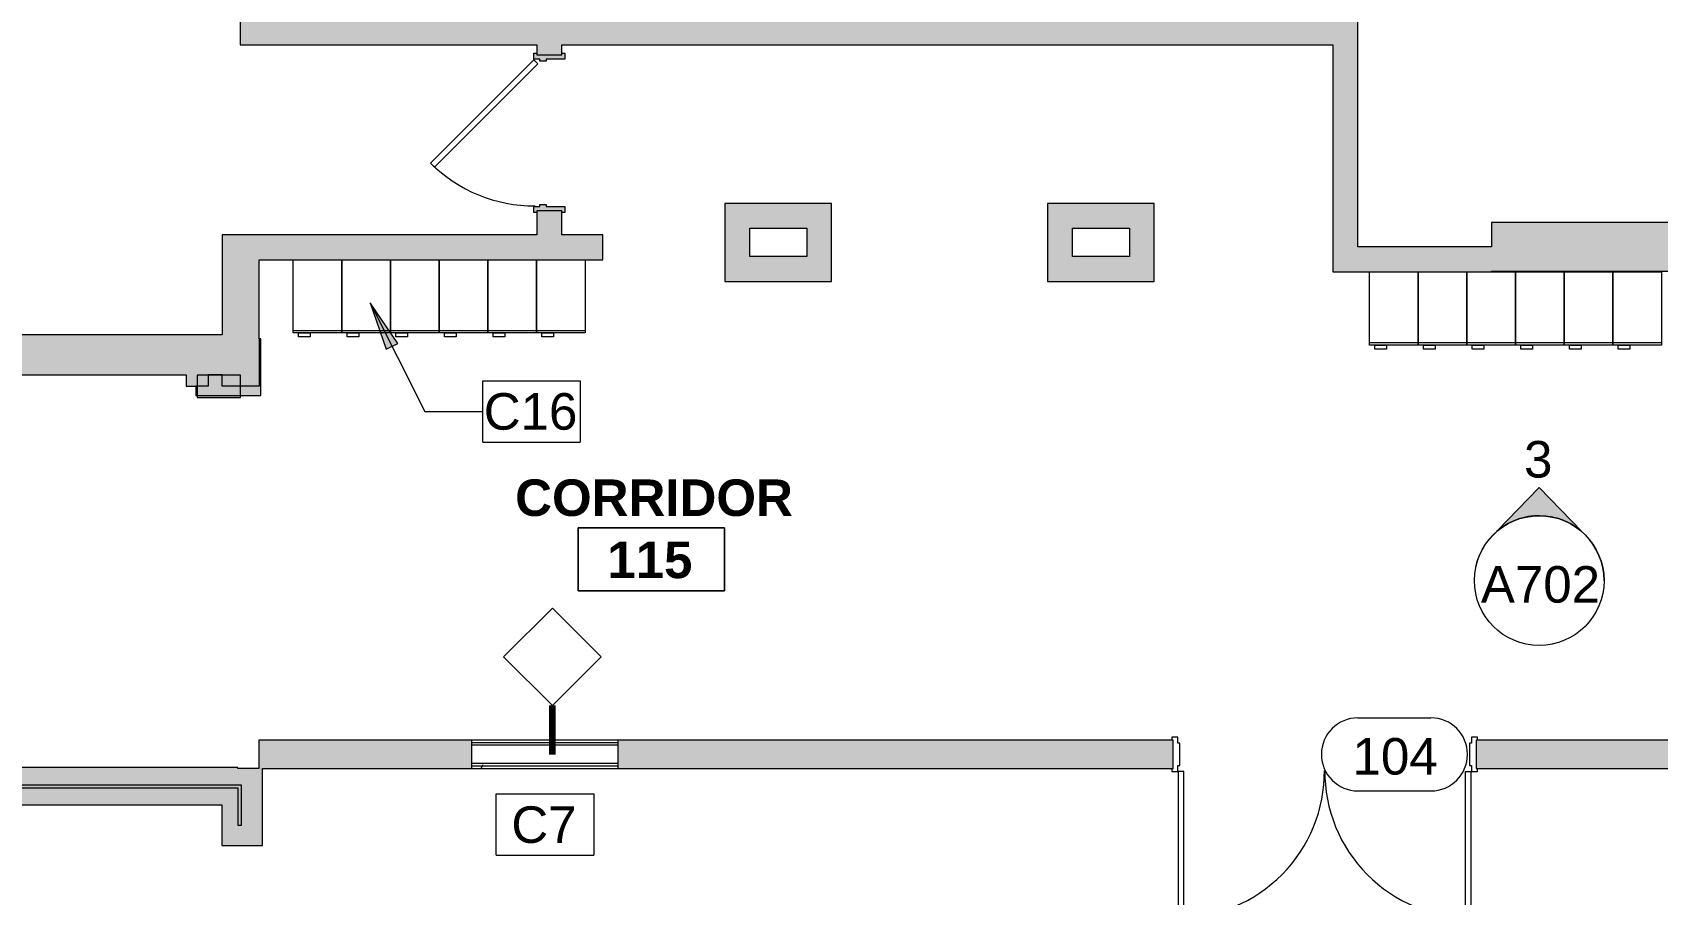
# Model space of a CAD drawing. Header units: inches. Extents: x 899 to 4491, y -721 to 1008.
# Drawn here: x 2936.1 to 3336.6, y 80.4 to 292.8 of the extents above; entities that cross this region are included whole.
import ezdxf

# ---------------------------------------------------------------- set-up
doc = ezdxf.new("R2010")
doc.units = ezdxf.units.IN
doc.header["$MEASUREMENT"] = 0
for name, color, linetype, lineweight in [('A-ANNO-KEYN', 231, 'Continuous', 9), ('A-AREA-IDEN', 2, 'Continuous', 9), ('A-DOOR', 31, 'Continuous', 13), ('A-DOOR-IDEN', 31, 'Continuous', 9), ('A-WALL', 113, 'Continuous', 13), ('A-WALL-IDEN', 211, 'Continuous', 9), ('A-WALL-PATT', 111, 'Continuous', 13), ('G-ANNO-SYMB', 111, 'Continuous', 9), ('I-WALL', 2, 'Continuous', 13), ('Q-SPCQ', 91, 'Continuous', 13)]:
    doc.layers.add(name, color=color, linetype=linetype, lineweight=lineweight)
doc.styles.add('Arial', font='arial.ttf', dxfattribs={"height": 9})
doc.styles.add('Swis721 Lt BT', font='swissl.ttf', dxfattribs={"height": 9})
doc.styles.add('Swis721 Lt BT_B', font='', dxfattribs={"height": 9})
doc.styles.get('Swis721 Lt BT_B').set_extended_font_data('Swis721 Lt BT', bold=True)
pattern_1 = [(0, (3208.535, 0), (30.72, 7.68), [1.267, -21.773, 1.267, -21.773, -122.88]), (0, (3208.535, 0), (30.72, 7.68), [-46.08, 1.267, -44.813, 1.267, -21.773, -53.76]), (0, (3208.535, 0), (30.72, 7.68), [-115.2, 1.267, -14.093, 1.267, -37.133]), (120, (3220.055, 3.84), (-22.01108, 22.7643), [1.267, -21.773, 1.267, -21.773, -122.88]), (120, (3220.055, 3.84), (-22.01108, 22.7643), [-46.08, 1.267, -44.813, 1.267, -21.773, -53.76]), (120, (3220.055, 3.84), (-22.01108, 22.7643), [-115.2, 1.267, -14.093, 1.267, -37.133]), (240, (3223.895, 19.2), (-8.70892, -30.4443), [1.267, -21.773, 1.267, -21.773, -122.88]), (240, (3223.895, 19.2), (-8.70892, -30.4443), [-46.08, 1.267, -44.813, 1.267, -21.773, -53.76]), (240, (3223.895, 19.2), (-8.70892, -30.4443), [-115.2, 1.267, -14.093, 1.267, -37.133])]

# ---------------------------------------------------------------- blocks, each defined once
blk = doc.blocks.new('Door - Single - Solid Door 36_ x 84_-7220487-FIRST FLOOR CONSTRUCTION')
at = {"layer": 'A-DOOR'}
h = blk.add_hatch(color=250, dxfattribs=at)
h.paths.add_polyline_path([(23.62, 3.72), (22.12, 3.72), (22.12, -0.9), (21.62, -0.9), (21.62, -2.4), (22.12, -2.4), (22.12, -3.9), (23.62, -3.9), (23.62, -3.15), (23.24, -3.15), (23.24, 2.97), (23.62, 2.97)], flags=0)
h.paths.add_polyline_path([(-13.63, -0.9), (-14.13, -0.9), (-14.13, 3.72), (-15.63, 3.72), (-15.63, 2.97), (-15.26, 2.97), (-15.26, -3.15), (-15.63, -3.15), (-15.63, -3.9), (-14.13, -3.9), (-14.13, -2.4), (-13.63, -2.4)], flags=0)
at = {"layer": 'A-DOOR', "color": 8, "lineweight": 20}
for p, q in [((-15.63, 3.72), (-14.13, 3.72)), ((-15.63, 2.97), (-15.63, 3.72)), ((-14.13, 3.72), (-14.13, -0.9)), ((22.12, 3.72), (23.62, 3.72)), ((22.12, -0.9), (22.12, 3.72)), ((23.62, 3.72), (23.62, 2.97)), ((-15.63, -3.9), (-15.63, -3.15)), ((-14.13, -3.9), (-15.63, -3.9)), ((-14.13, -0.9), (-13.63, -0.9)), ((-14.13, -2.4), (-14.13, -3.9)), ((-13.63, -2.4), (-14.13, -2.4)), ((-13.03, -2.93), (-14.01, -3.9)), ((-14.01, -3.9), (11.45, -29.36)), ((-13.63, -0.9), (-13.63, -2.4)), ((12.42, -28.38), (-13.03, -2.93)), ((21.62, -0.9), (22.12, -0.9)), ((21.62, -2.4), (21.62, -0.9)), ((22.12, -2.4), (21.62, -2.4)), ((22.12, -3.9), (22.12, -2.4)), ((23.62, -3.9), (22.12, -3.9)), ((23.62, -3.15), (23.62, -3.9)), ((11.45, -29.36), (12.42, -28.38))]:
    blk.add_line(p, q, dxfattribs=at)
at = {"layer": 'A-DOOR', "lineweight": 9}
blk.add_arc((-14.01, -3.9), 36, 315, 0.5, dxfattribs=at)
blk = doc.blocks.new('Door - Double - Solid 84_ H-7205397-FIRST FLOOR CONSTRUCTION')
at = {"layer": 'A-DOOR'}
for p, q in [((-38.06, 40.34), (-36.69, 40.34)), ((-38.06, 4.34), (-38.06, 40.34)), ((-36.69, 40.34), (-36.69, 4.34)), ((32.68, 40.34), (32.68, 4.34)), ((34.05, 40.34), (32.68, 40.34)), ((34.05, 4.34), (34.05, 40.34)), ((-36.69, 4.34), (-38.06, 4.34)), ((32.68, 4.34), (34.05, 4.34))]:
    blk.add_line(p, q, dxfattribs=at)
at = {"layer": 'A-DOOR', "lineweight": 9}
for p, q in [((-39.69, 4.34), (-39.69, 3.59)), ((-38.19, 4.34), (-39.69, 4.34)), ((-38.19, 2.84), (-38.19, 4.34)), ((35.68, 4.34), (34.18, 4.34)), ((34.18, 4.34), (34.18, 2.84)), ((35.68, 3.59), (35.68, 4.34)), ((-37.69, 2.84), (-38.19, 2.84)), ((-37.69, -2.66), (-37.69, 2.84)), ((34.18, 2.84), (33.68, 2.84)), ((33.68, 2.84), (33.68, -2.66)), ((-39.69, -3.41), (-39.69, -4.16)), ((-38.19, -4.16), (-38.19, -2.66)), ((-38.19, -2.66), (-37.69, -2.66)), ((33.68, -2.66), (34.18, -2.66)), ((34.18, -2.66), (34.18, -4.16)), ((35.68, -4.16), (35.68, -3.41)), ((-39.69, -4.16), (-38.19, -4.16)), ((34.18, -4.16), (35.68, -4.16))]:
    blk.add_line(p, q, dxfattribs=at)
for centre, start, end in [((-38.06, 4.34), 359.5, 90), ((34.05, 4.34), 90, 180.5)]:
    blk.add_arc(centre, 36, start, end, dxfattribs=at)
blk = doc.blocks.new('Heavy_Duty_Plastic_Lockers-Salsbury_Industries-42000_Series-1_Wide_Units - 42168-7279714-FIRST FLOOR CONSTRUCTION')
at = {"layer": 'Q-SPCQ', "lineweight": 9}
for p, q in [((-5.82, -9), (-5.82, 9)), ((-5.82, 9), (6.18, 9)), ((6.18, 9), (6.18, -9)), ((6.18, -8.5), (-5.82, -8.5)), ((6.18, -9), (-5.82, -9)), ((-4.48, -10), (-4.48, -9)), ((-4.48, -9), (-1.6, -9)), ((-4.48, -10), (-4.48, -9)), ((-4.48, -9), (-1.6, -9)), ((-1.6, -10), (-4.48, -10)), ((-1.6, -10), (-4.48, -10)), ((-1.6, -9), (-1.6, -10)), ((-1.6, -9), (-1.6, -10))]:
    blk.add_line(p, q, dxfattribs=at)
blk = doc.blocks.new('Room Tag - Room Name and Number-3379422-FIRST FLOOR CONSTRUCTION')
at = {"layer": 'A-AREA-IDEN'}
for p, q in [((-0.1881, -0.1636), (-0.1881, -0.0018)), ((-0.1881, -0.0018), (0.1869, -0.0018)), ((0.1869, -0.0018), (-0.1881, -0.0018)), ((-0.1881, -0.0018), (-0.1881, -0.1636)), ((0.1869, -0.0018), (0.1869, -0.1636)), ((0.1869, -0.1636), (0.1869, -0.0018)), ((0.1869, -0.1636), (-0.1881, -0.1636)), ((-0.1881, -0.1636), (0.1869, -0.1636))]:
    blk.add_line(p, q, dxfattribs=at)
blk = doc.blocks.new('Keynote Tag - Keynote Number - Boxed-135510-FIRST FLOOR CONSTRUCTION')
at = {"layer": 'A-ANNO-KEYN'}
for p, q in [((-0.125, -0.0792), (-0.125, 0.0781)), ((-0.125, 0.0781), (0.125, 0.0781)), ((0.125, 0.0781), (0.125, -0.0792)), ((-0.125, -0.0792), (0.125, -0.0792))]:
    blk.add_line(p, q, dxfattribs=at)
blk = doc.blocks.new('Door Tag - Door Tag-41184-FIRST FLOOR CONSTRUCTION')
at = {"layer": 'A-DOOR-IDEN'}
for p, q in [((-0.09375, 0.09375), (0.09375, 0.09375)), ((-0.09375, -0.09375), (0.09375, -0.09375))]:
    blk.add_line(p, q, dxfattribs=at)
for centre, start, end in [((-0.09375, 0), 90, 270), ((0.09375, 0), 270, 90)]:
    blk.add_arc(centre, 0.09375, start, end, dxfattribs=at)
blk = doc.blocks.new('Wall Tag - 1_4_-62626-FIRST FLOOR CONSTRUCTION')
at = {"layer": 'A-WALL-IDEN'}
for p, q in [((-0.125, 0), (0, 0.125)), ((0, 0.125), (0.125, 0)), ((-0.125, 0), (0, -0.125)), ((0, -0.125), (0.125, 0))]:
    blk.add_line(p, q, dxfattribs=at)
blk = doc.blocks.new('Elevation - Filled Arrow 2-347888-FIRST FLOOR CONSTRUCTION')
at = {"layer": 'G-ANNO-SYMB'}
blk.add_circle((0, 0), 0.1664, dxfattribs=at)
blk = doc.blocks.new('Elevation - Filled Arrow-151867-FIRST FLOOR CONSTRUCTION')
at = {"layer": 'G-ANNO-SYMB'}
h = blk.add_hatch(color=256, dxfattribs=at)
edge = h.paths.add_edge_path(flags=0)
edge.add_line((0, 0.2393), (0.1103, 0.1247))
edge.add_arc((-0.0002, -0.0002), 0.1667, 48.498, 130.5571)
edge.add_line((-0.1085, 0.1265), (0, 0.2393))
for p, q in [((0, 0.2393), (-0.1085, 0.1265)), ((-0.1084, 0.1266), (0, 0.2393)), ((0, 0.2393), (-0.1084, 0.1266)), ((0, 0.2393), (0.11, 0.1249)), ((0.1103, 0.1247), (0, 0.2393))]:
    blk.add_line(p, q, dxfattribs=at)
blk.add_arc((-0.0002, -0.0002), 0.1667, 48.498, 130.5571, dxfattribs=at)
blk.add_ellipse((-0.0002, -0.0001), major_axis=(-0.1667, 0), ratio=0.999376, start_param=3.141593, end_param=6.283185, dxfattribs=at)

msp = doc.modelspace()

# ---------------------------------------------------------------- hatches: boundary and pattern name
at = {"layer": 'A-ANNO-KEYN'}
msp.add_hatch(color=256, dxfattribs=at).paths.add_polyline_path([(3019.35, 226.19), (3023.33, 214.76), (3026.15, 216.18)], flags=0)
at = {"layer": 'A-WALL'}
h = msp.add_hatch(color=250, dxfattribs=at)
h.paths.add_polyline_path([(2976.72, 203.35), (2976.72, 205.67), (2976.38, 205.67), (2976.38, 203.35)], flags=0)
h.paths.add_polyline_path([(2991.97, 203.35), (2992.38, 203.35), (2992.38, 217.35), (2991.97, 217.35), (2991.97, 205.67), (2987.41, 205.67), (2987.41, 203.35)], flags=0)
h.paths.add_polyline_path([(2979.55, 208.42), (2982.85, 208.42), (2982.85, 208.48), (2979.47, 208.48), (2979.47, 208.42)], flags=0)
at = {"layer": 'A-WALL-PATT', "lineweight": 9}
for points in [[(2987.33, 289.75), (2993.46, 289.75), (2993.46, 436.5), (2987.33, 436.5), (2987.33, 295.87)], [(3256.61, 289.75), (3262.74, 289.75), (3262.74, 295.87), (2993.46, 295.87), (2993.46, 289.75), (3246.97, 289.75)], [(3262.74, 239.97), (3262.74, 289.75), (3256.61, 289.75), (3256.61, 239.97)], [(3133.05, 244.58), (3133.05, 250.71), (3106.78, 250.71), (3106.78, 244.58), (3126.93, 244.58)], [(3206.45, 244.58), (3212.58, 244.58), (3212.58, 250.71), (3186.31, 250.71), (3186.31, 244.58), (3202.1, 244.58)], [(3112.91, 231.46), (3112.91, 244.58), (3106.78, 244.58), (3106.78, 231.46)], [(3133.05, 237.58), (3133.05, 244.58), (3126.93, 244.58), (3126.93, 237.58)], [(3192.43, 231.46), (3192.43, 244.58), (3186.31, 244.58), (3186.31, 231.46)], [(3208.22, 237.58), (3212.58, 237.58), (3212.58, 244.58), (3206.45, 244.58), (3206.45, 237.58)], [(3429.81, 234.01), (3441.57, 234.01), (3441.57, 246.01), (3295.72, 246.01), (3295.72, 234.01), (3384.75, 234.01)], [(2987.41, 205.67), (2991.97, 205.67), (2991.97, 242.98), (2982.85, 242.98), (2982.85, 208.42), (2983.06, 208.42), (2987.41, 207.08)], [(3066.56, 236.81), (3076.73, 236.81), (3076.73, 242.93), (2991.97, 242.93), (2991.97, 236.81), (3064.14, 236.81)], [(3131.37, 231.46), (3133.05, 231.46), (3133.05, 237.58), (3112.91, 237.58), (3112.91, 231.46)], [(3192.43, 231.46), (3212.58, 231.46), (3212.58, 237.58), (3192.43, 237.58), (3192.43, 236.24)], [(3262.74, 233.85), (3295.72, 233.85), (3295.72, 239.97), (3256.61, 239.97), (3256.61, 233.85)], [(2976.38, 205.67), (2976.72, 205.67), (2976.72, 208.42), (2979.47, 208.42), (2979.47, 208.48), (2973.97, 208.48), (2973.97, 205.67)], [(2976.72, 202.92), (2987.41, 202.92), (2987.41, 207.08), (2983.06, 208.42), (2976.72, 208.42), (2976.72, 205.67)], [(2306.39, 106.74), (2986.71, 106.74), (2986.71, 111.74), (2239.95, 111.74), (2239.95, 106.74)], [(2992.83, 97.49), (2992.83, 111.45), (2986.71, 111.45), (2986.71, 106.74), (2987.67, 97.49)], [(2789.9, 102.49), (2982.8, 102.49), (2982.8, 106.74), (2756.05, 106.74), (2756.05, 102.49), (2783.8, 102.49)], [(2982.8, 92.49), (2987.67, 92.49), (2987.67, 97.49), (2986.71, 106.74), (2982.8, 106.74), (2982.8, 97.49)], [(2987.67, 92.49), (2992.83, 92.49), (2992.83, 97.49), (2987.67, 97.49)]]:
    msp.add_hatch(color=7, dxfattribs=at).paths.add_polyline_path(points, flags=0)
h = msp.add_hatch(color=7, dxfattribs=at)
h.paths.add_polyline_path([(3060.44, 242.93), (3066.56, 242.93), (3066.56, 248.84), (3060.44, 248.84), (3060.44, 246.62)], flags=0)
h.paths.add_polyline_path([(3066.56, 287.34), (3066.56, 289.75), (3060.44, 289.75), (3060.44, 287.34), (3064.14, 287.34)], flags=0)
h = msp.add_hatch(color=7, dxfattribs=at)
h.paths.add_polyline_path([(2881.31, 208.48), (2885.22, 208.48), (2885.22, 218.36), (2187.09, 218.36), (2187.09, 208.48), (2783.43, 208.48)], flags=0)
h.paths.add_polyline_path([(2973.97, 208.48), (2982.85, 208.48), (2982.85, 218.36), (2923.72, 218.36), (2923.72, 208.48)], flags=0)
h = msp.add_hatch(color=7, dxfattribs=at)
h.paths.add_polyline_path([(3291.88, 111.45), (3515.39, 111.45), (3515.39, 118.45), (3291.88, 118.45)], flags=0)
h.paths.add_polyline_path([(3217.25, 111.45), (3217.25, 118.45), (3080.42, 118.45), (3080.42, 111.45), (3204.2, 111.45)], flags=0)
h.paths.add_polyline_path([(3044.42, 111.45), (3044.42, 118.45), (2991.95, 118.45), (2991.95, 111.45), (2992.83, 111.45)], flags=0)
h = msp.add_hatch(dxfattribs=at)
h.set_pattern_fill('FP_5', color=256, style=0, pattern_type=2)
h.set_pattern_definition(pattern_1)
h.paths.add_polyline_path([(3073.07, 112.07), (3080.42, 112.07), (3080.42, 112.7), (3044.42, 112.7), (3044.42, 112.07), (3071.81, 112.07)], flags=0)
h = msp.add_hatch(dxfattribs=at)
h.set_pattern_fill('FP_5', color=256, style=0, pattern_type=2)
h.set_pattern_definition(pattern_1)
h.paths.add_polyline_path([(3080.42, 111.45), (3080.42, 112.07), (3044.42, 112.07), (3044.42, 111.45), (3078.93, 111.45)], flags=0)

# ---------------------------------------------------------------- linework, layer by layer
at = {"layer": 'A-ANNO-KEYN'}
for p, q in [((3019.35, 226.19), (3023.33, 214.76)), ((3026.15, 216.18), (3019.35, 226.19)), ((3019.35, 226.19), (3032.81, 199.44)), ((3023.33, 214.76), (3026.15, 216.18)), ((3032.81, 199.44), (3047.13, 199.44))]:
    msp.add_line(p, q, dxfattribs=at)
at = {"layer": 'A-WALL', "color": 8, "lineweight": 20}
for p, q in [((3441.57, 246.01), (3295.72, 246.01)), ((3295.72, 246.01), (3295.72, 239.97)), ((3295.72, 234.01), (3441.57, 234.01)), ((2982.85, 218.36), (2923.72, 218.36)), ((2992.38, 217.35), (2991.97, 217.35)), ((2992.38, 203.35), (2992.38, 217.35)), ((2923.72, 208.48), (2973.97, 208.48)), ((2976.38, 205.67), (2976.38, 203.35)), ((2976.38, 203.35), (2992.38, 203.35))]:
    msp.add_line(p, q, dxfattribs=at)
at = {"layer": 'A-WALL', "lineweight": 9}
for p, q in [((2991.97, 217.35), (2991.97, 205.67)), ((2982.85, 208.48), (2979.47, 208.48)), ((2979.47, 208.48), (2979.47, 205.67)), ((2982.85, 205.67), (2982.85, 208.48)), ((2979.47, 205.67), (2976.38, 205.67)), ((2991.97, 205.67), (2982.85, 205.67))]:
    msp.add_line(p, q, dxfattribs=at)
at = {"layer": 'A-WALL'}
for p, q in [((3080.42, 117.82), (3044.42, 117.82)), ((3080.42, 117.2), (3044.42, 117.2)), ((3080.42, 112.7), (3044.42, 112.7)), ((3080.42, 112.07), (3044.42, 112.07))]:
    msp.add_line(p, q, dxfattribs=at)
at = {"layer": 'A-WALL-IDEN', "lineweight": 90}
msp.add_line((3064.25, 114.95), (3064.25, 126.95), dxfattribs=at)
at = {"layer": 'A-WALL-IDEN'}
msp.add_line((3064.25, 114.95), (3064.25, 126.95), dxfattribs=at)
at = {"layer": 'I-WALL', "color": 8, "lineweight": 20}
for p, q in [((2987.33, 423.21), (2987.33, 289.75)), ((3262.74, 239.97), (3262.74, 332.85)), ((2987.33, 289.75), (3060.44, 289.75)), ((3060.44, 289.75), (3060.44, 287.34)), ((3066.56, 289.75), (3256.61, 289.75)), ((3066.56, 287.34), (3066.56, 289.75)), ((3256.61, 289.75), (3256.61, 233.85)), ((3060.44, 287.34), (3066.56, 287.34)), ((3066.56, 248.84), (3060.44, 248.84)), ((3060.44, 248.84), (3060.44, 242.93)), ((3066.56, 242.93), (3066.56, 248.84)), ((3133.05, 250.71), (3106.78, 250.71)), ((3106.78, 250.71), (3106.78, 231.46)), ((3133.05, 231.46), (3133.05, 250.71)), ((3212.58, 250.71), (3186.31, 250.71)), ((3186.31, 250.71), (3186.31, 231.46)), ((3212.58, 231.46), (3212.58, 250.71)), ((3112.91, 244.58), (3126.93, 244.58)), ((3112.91, 237.58), (3112.91, 244.58)), ((3126.93, 244.58), (3126.93, 237.58)), ((3192.43, 244.58), (3206.45, 244.58)), ((3192.43, 237.58), (3192.43, 244.58)), ((3206.45, 244.58), (3206.45, 237.58)), ((2991.97, 242.98), (2982.85, 242.98)), ((2982.85, 242.98), (2982.85, 218.36)), ((2991.97, 242.93), (2991.97, 242.98)), ((3060.44, 242.93), (2991.97, 242.93)), ((3076.73, 242.93), (3066.56, 242.93)), ((3076.73, 236.81), (3076.73, 242.93)), ((2991.97, 217.35), (2991.97, 236.81)), ((2991.97, 236.81), (3076.73, 236.81)), ((3126.93, 237.58), (3112.91, 237.58)), ((3206.45, 237.58), (3192.43, 237.58)), ((3295.72, 239.97), (3262.74, 239.97)), ((3256.61, 233.85), (3295.72, 233.85)), ((3295.72, 233.85), (3295.72, 234.01)), ((3106.78, 231.46), (3133.05, 231.46)), ((3186.31, 231.46), (3212.58, 231.46)), ((2973.97, 208.48), (2973.97, 205.67)), ((2987.41, 208.42), (2976.72, 208.42)), ((2976.72, 208.42), (2976.72, 202.92)), ((2987.41, 202.92), (2987.41, 208.42)), ((2973.97, 205.67), (2976.38, 205.67)), ((2976.72, 202.92), (2987.41, 202.92)), ((3044.42, 118.45), (2991.95, 118.45)), ((2991.95, 118.45), (2991.95, 111.45)), ((3217.25, 118.45), (3080.42, 118.45)), ((3217.25, 111.45), (3217.25, 118.45)), ((3515.39, 118.45), (3291.88, 118.45)), ((3291.88, 118.45), (3291.88, 111.45)), ((2986.71, 111.74), (2239.95, 111.74)), ((2986.71, 111.45), (2986.71, 111.74)), ((2991.95, 111.45), (2986.71, 111.45)), ((2992.83, 111.45), (3044.42, 111.45)), ((2992.83, 92.49), (2992.83, 111.45)), ((3080.42, 111.45), (3217.25, 111.45)), ((3291.88, 111.45), (3515.39, 111.45)), ((2239.95, 106.74), (2986.71, 106.74)), ((2987.67, 107.37), (2756.05, 107.37)), ((2986.71, 106.74), (2986.71, 97.49)), ((2987.67, 97.49), (2987.67, 107.37)), ((2756.05, 102.49), (2982.8, 102.49)), ((2982.8, 102.49), (2982.8, 92.49)), ((2986.71, 97.49), (2987.67, 97.49)), ((2982.8, 92.49), (2992.83, 92.49))]:
    msp.add_line(p, q, dxfattribs=at)
at = {"layer": 'I-WALL', "lineweight": 9}
for p, q in [((3044.42, 111.45), (3044.42, 118.45)), ((3080.42, 118.45), (3080.42, 111.45))]:
    msp.add_line(p, q, dxfattribs=at)
at = {"layer": 'I-WALL'}
for p, q in [((3080.42, 118.45), (3044.42, 118.45)), ((3044.42, 111.45), (3080.42, 111.45))]:
    msp.add_line(p, q, dxfattribs=at)

# ---------------------------------------------------------------- block references
at = {"layer": 'A-ANNO-KEYN', "xscale": 95.99999999999994, "yscale": 95.99999999999994, "zscale": 95.99999999999994}
for p in [(3059.13, 199.5), (3062.44, 97.69)]:
    msp.add_blockref('Keynote Tag - Keynote Number - Boxed-135510-FIRST FLOOR CONSTRUCTION', p, dxfattribs=at)
at = {"layer": 'A-AREA-IDEN', "xscale": 95.99999999999994, "yscale": 95.99999999999994, "zscale": 95.99999999999994}
msp.add_blockref('Room Tag - Room Name and Number-3379422-FIRST FLOOR CONSTRUCTION', (3088.7, 170.98), dxfattribs=at)
at = {"layer": 'A-DOOR'}
for name, p, rotation in [('Door - Single - Solid Door 36_ x 84_-7220487-FIRST FLOOR CONSTRUCTION', (3063.59, 272.09), 270.0000000000001), ('Door - Double - Solid 84_ H-7205397-FIRST FLOOR CONSTRUCTION', (3252.56, 115.03), 180)]:
    msp.add_blockref(name, p, dxfattribs=dict(at, rotation=rotation))
at = {"layer": 'A-DOOR-IDEN', "xscale": 95.99999999999994, "yscale": 95.99999999999994, "zscale": 95.99999999999994}
msp.add_blockref('Door Tag - Door Tag-41184-FIRST FLOOR CONSTRUCTION', (3271.77, 114.95), dxfattribs=at)
at = {"layer": 'A-WALL-IDEN', "xscale": 95.99999999999994, "yscale": 95.99999999999994, "zscale": 95.99999999999994}
msp.add_blockref('Wall Tag - 1_4_-62626-FIRST FLOOR CONSTRUCTION', (3064.25, 138.95), dxfattribs=at)
at = {"layer": 'G-ANNO-SYMB', "xscale": 95.99999999999994, "yscale": 95.99999999999994, "zscale": 95.99999999999994}
for name in ['Elevation - Filled Arrow-151867-FIRST FLOOR CONSTRUCTION', 'Elevation - Filled Arrow 2-347888-FIRST FLOOR CONSTRUCTION']:
    msp.add_blockref(name, (3307.45, 157.77), dxfattribs=at)
at = {"layer": 'Q-SPCQ', "lineweight": 9}
for p in [(3006.16, 227.81), (3018.16, 227.81), (3030.16, 227.81), (3042.16, 227.81), (3054.16, 227.81), (3066.16, 227.81), (3271.41, 224.81), (3283.41, 224.81), (3295.41, 224.81), (3307.41, 224.81), (3319.41, 224.81), (3331.41, 224.81)]:
    msp.add_blockref('Heavy_Duty_Plastic_Lockers-Salsbury_Industries-42000_Series-1_Wide_Units - 42168-7279714-FIRST FLOOR CONSTRUCTION', p, dxfattribs=at)

# ---------------------------------------------------------------- texts
at = {"layer": 'A-ANNO-KEYN', "char_height": 9, "attachment_point": 1, "style": 'Arial'}
for s, insert, width in [('C16', (3047.35, 203.95), 28.179), ('C7', (3054.15, 102.14), 19.695)]:
    msp.add_mtext(s, dxfattribs=dict(at, insert=insert, width=width))
at = {"layer": 'A-AREA-IDEN', "char_height": 9, "attachment_point": 1, "style": 'Swis721 Lt BT_B'}
for s, insert, width in [('CORRIDOR', (3055.09, 182.69), 81.204), ('115', (3077.8, 167.37), 25.452)]:
    msp.add_mtext(s, dxfattribs=dict(at, insert=insert, width=width))
at = {"layer": 'A-DOOR-IDEN', "insert": (3261.46, 118.97), "char_height": 9, "width": 24.543, "attachment_point": 1, "style": 'Swis721 Lt BT'}
msp.add_mtext('104', dxfattribs=at)
at = {"layer": 'G-ANNO-SYMB', "char_height": 9, "attachment_point": 1}
for s, insert, width, style in [('3', (3303.72, 192.16), 8.181, 'Swis721 Lt BT'), ('A702', (3293.08, 161.33), 35.754, 'Arial')]:
    msp.add_mtext(s, dxfattribs=dict(at, insert=insert, width=width, style=style))

doc.saveas('drawing.dxf')
